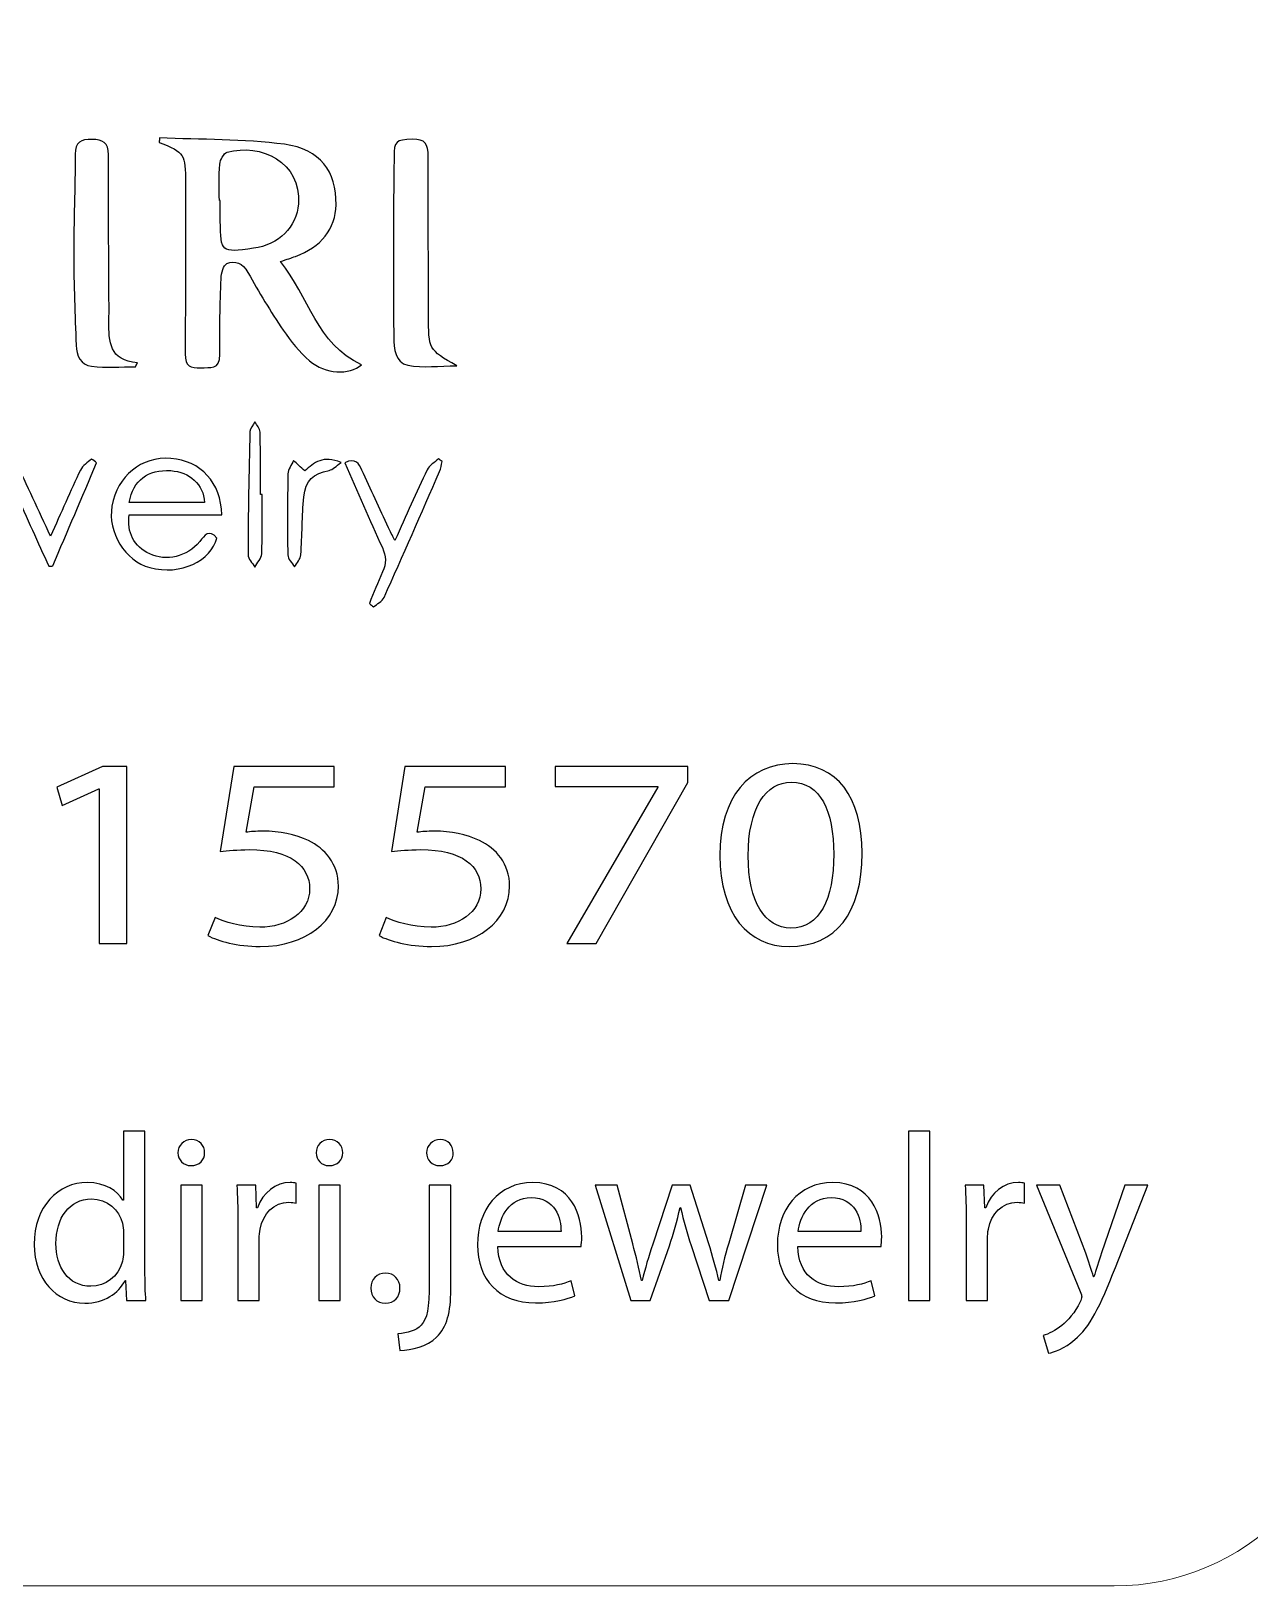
# Model space of a CAD drawing. Header units: millimetres. Extents: x -576 to 618, y 160 to 343.
# Drawn here: x 123.37 to 138.65, y 263.5 to 283 of the extents above; entities that cross this region are included whole.
import ezdxf

# ---------------------------------------------------------------- set-up
doc = ezdxf.new("R2010")
doc.units = ezdxf.units.MM
doc.header["$MEASUREMENT"] = 0
doc.layers.add('Layer 1', color=7, linetype='Continuous')

msp = doc.modelspace()

# ---------------------------------------------------------------- linework, layer by layer
at = {"layer": 'Layer 1', "color": 250, "lineweight": 18}
msp.add_open_spline([(103.1217, 303.3001), (103.1217, 303.3001), (136.9517, 303.3001), (136.9517, 303.3001), (138.5957, 303.3001), (139.9367, 301.9591), (139.9367, 300.3151), (139.9367, 300.3151), (139.9367, 266.4851), (139.9367, 266.4851), (139.9367, 264.8411), (138.5957, 263.5001), (136.9517, 263.5001), (136.9517, 263.5001), (103.1217, 263.5001), (103.1217, 263.5001), (101.4777, 263.5001), (100.1367, 264.8411), (100.1367, 266.4851), (100.1367, 266.4851), (100.1367, 300.3151), (100.1367, 300.3151), (100.1367, 301.9591), (101.4777, 303.3001), (103.1217, 303.3001)], degree=3, knots=[0, 0, 0, 0, 0.125, 0.125, 0.125, 0.25, 0.25, 0.25, 0.375, 0.375, 0.375, 0.5, 0.5, 0.5, 0.625, 0.625, 0.625, 0.75, 0.75, 0.75, 0.875, 0.875, 0.875, 1, 1, 1, 1], dxfattribs=at)
at = {"layer": 'Layer 1', "color": 230}
for points, knots in [([(124.6741, 278.7924), (124.4909, 278.7924), (124.3056, 278.7777), (124.1243, 278.7974), (123.9873, 278.812), (123.9355, 278.9353), (123.9306, 279.0616), (123.9162, 279.4408), (123.9015, 279.8199), (123.9006, 280.1989), (123.9, 280.6183), (123.9187, 281.037), (123.919, 281.4564), (123.9193, 281.6124), (123.9902, 281.6457), (124.1281, 281.6432), (124.2651, 281.6408), (124.3359, 281.6071), (124.3353, 281.451), (124.3324, 280.8165), (124.3402, 280.1821), (124.3433, 279.5475), (124.3437, 279.4854), (124.3424, 279.423), (124.3418, 279.3606), (124.339, 279.111), (124.3465, 278.8679), (124.6997, 278.8402), (124.6913, 278.8245), (124.6825, 278.8086), (124.6741, 278.7924)], [0, 0, 0, 0, 0.1, 0.1, 0.1, 0.2, 0.2, 0.2, 0.3, 0.3, 0.3, 0.4, 0.4, 0.4, 0.5, 0.5, 0.5, 0.6, 0.6, 0.6, 0.7, 0.7, 0.7, 0.8, 0.8, 0.8, 0.9, 0.9, 0.9, 1, 1, 1, 1]), ([(124.9761, 281.6631), (125.4994, 281.6394), (126.0267, 281.6482), (126.5446, 281.5823), (126.9921, 281.5253), (127.197, 281.2382), (127.1908, 280.8248), (127.1864, 280.5249), (127.0026, 280.2906), (126.6815, 280.1758), (126.6301, 280.1574), (126.578, 280.1402), (126.4953, 280.1115), (126.846, 279.6719), (126.9505, 279.0744), (127.509, 278.8173), (127.3587, 278.6831), (127.0557, 278.6965), (126.8582, 278.8672), (126.7315, 278.9761), (126.622, 279.1115), (126.5281, 279.2506), (126.3699, 279.485), (126.2216, 279.7271), (126.0862, 279.9754), (126.0198, 280.0971), (125.925, 280.1255), (125.8219, 280.0865), (125.7786, 280.07), (125.7512, 279.963), (125.7486, 279.8956), (125.7368, 279.5789), (125.7284, 279.2613), (125.7337, 278.9445), (125.7374, 278.7486), (125.6098, 278.7873), (125.4947, 278.7789), (125.3655, 278.7699), (125.2962, 278.8005), (125.2978, 278.9521), (125.3037, 279.6656), (125.2999, 280.3795), (125.3015, 281.0931), (125.3025, 281.4616), (125.2925, 281.4797), (124.9727, 281.6057), (124.9739, 281.6248), (124.9748, 281.6441), (124.9761, 281.6631)], [0, 0, 0, 0, 0.0625, 0.0625, 0.0625, 0.125, 0.125, 0.125, 0.1875, 0.1875, 0.1875, 0.25, 0.25, 0.25, 0.3125, 0.3125, 0.3125, 0.375, 0.375, 0.375, 0.4375, 0.4375, 0.4375, 0.5, 0.5, 0.5, 0.5625, 0.5625, 0.5625, 0.625, 0.625, 0.625, 0.6875, 0.6875, 0.6875, 0.75, 0.75, 0.75, 0.8125, 0.8125, 0.8125, 0.875, 0.875, 0.875, 0.9375, 0.9375, 0.9375, 1, 1, 1, 1]), ([(128.7052, 278.8031), (128.4853, 278.8031), (128.2818, 278.7744), (128.0909, 278.8118), (127.9299, 278.8436), (127.9171, 279.0199), (127.9152, 279.1634), (127.9096, 279.5887), (127.9093, 280.0137), (127.9099, 280.4386), (127.9106, 280.7675), (127.9152, 281.0964), (127.9187, 281.4249), (127.9208, 281.6258), (127.9405, 281.6349), (128.1474, 281.6449), (128.3109, 281.653), (128.347, 281.5809), (128.3461, 281.4327), (128.3433, 280.7697), (128.3517, 280.1063), (128.3517, 279.4434), (128.3517, 279.0084), (128.348, 279.0084), (128.7052, 278.8031)], [0, 0, 0, 0, 0.125, 0.125, 0.125, 0.25, 0.25, 0.25, 0.375, 0.375, 0.375, 0.5, 0.5, 0.5, 0.625, 0.625, 0.625, 0.75, 0.75, 0.75, 0.875, 0.875, 0.875, 1, 1, 1, 1]), ([(125.7271, 280.8759), (125.7271, 280.8759), (125.7377, 280.8759), (125.7377, 280.8759), (125.7377, 280.7913), (125.7365, 280.7065), (125.738, 280.622), (125.7453, 280.2229), (125.7455, 280.2229), (126.1542, 280.2775), (126.4732, 280.3202), (126.6968, 280.5433), (126.7187, 280.8363), (126.7568, 281.3546), (126.2475, 281.6026), (125.8254, 281.4816), (125.7821, 281.4691), (125.7361, 281.3867), (125.7318, 281.3331), (125.719, 281.1814), (125.7271, 281.0282), (125.7271, 280.8759)], [0, 0, 0, 0, 0.1428571, 0.1428571, 0.1428571, 0.2857143, 0.2857143, 0.2857143, 0.4285714, 0.4285714, 0.4285714, 0.5714286, 0.5714286, 0.5714286, 0.7142857, 0.7142857, 0.7142857, 0.8571429, 0.8571429, 0.8571429, 1, 1, 1, 1]), ([(126.2622, 277.1915), (126.2622, 276.9425), (126.2678, 276.6932), (126.2581, 276.4446), (126.2559, 276.3884), (126.201, 276.3344), (126.1705, 276.2792), (126.1411, 276.331), (126.0866, 276.3827), (126.0866, 276.4342), (126.0884, 276.9494), (126.0984, 277.4645), (126.1109, 277.979), (126.1121, 278.0202), (126.1517, 278.0604), (126.1739, 278.101), (126.1963, 278.058), (126.2372, 278.0159), (126.2382, 277.9724), (126.2441, 277.7122), (126.2413, 277.4517), (126.2413, 277.1915), (126.2413, 277.1915), (126.2622, 277.1915), (126.2622, 277.1915)], [0, 0, 0, 0, 0.125, 0.125, 0.125, 0.25, 0.25, 0.25, 0.375, 0.375, 0.375, 0.5, 0.5, 0.5, 0.625, 0.625, 0.625, 0.75, 0.75, 0.75, 0.875, 0.875, 0.875, 1, 1, 1, 1]), ([(123.1643, 277.2238), (123.0117, 276.8875), (122.8766, 276.5908), (122.7418, 276.294), (122.7256, 276.2924), (122.709, 276.2912), (122.6925, 276.29), (122.5116, 276.7218), (122.3302, 277.1533), (122.149, 277.5851), (122.168, 277.6004), (122.1864, 277.616), (122.2052, 277.6317), (122.2507, 277.5927), (122.3153, 277.5627), (122.339, 277.5131), (122.4491, 277.2831), (122.5475, 277.0482), (122.6507, 276.8151), (122.6685, 276.7754), (122.6909, 276.738), (122.7225, 276.6784), (122.8694, 276.9945), (123.0068, 277.2903), (123.1634, 277.6266), (123.3191, 277.2925), (123.4576, 276.9945), (123.6099, 276.6675), (123.7424, 276.9633), (123.8585, 277.2322), (123.9846, 277.4965), (124.011, 277.5521), (124.0757, 277.5889), (124.1225, 277.6344), (124.1446, 277.6191), (124.1664, 277.6035), (124.188, 277.588), (124.0045, 277.1561), (123.8208, 276.7243), (123.6373, 276.2931), (123.6205, 276.2922), (123.6033, 276.2912), (123.5868, 276.2906), (123.451, 276.5901), (123.3153, 276.8896), (123.1643, 277.2238)], [0, 0, 0, 0, 0.0666667, 0.0666667, 0.0666667, 0.1333333, 0.1333333, 0.1333333, 0.2, 0.2, 0.2, 0.2666667, 0.2666667, 0.2666667, 0.3333333, 0.3333333, 0.3333333, 0.4, 0.4, 0.4, 0.4666667, 0.4666667, 0.4666667, 0.5333333, 0.5333333, 0.5333333, 0.6, 0.6, 0.6, 0.6666667, 0.6666667, 0.6666667, 0.7333333, 0.7333333, 0.7333333, 0.8, 0.8, 0.8, 0.8666667, 0.8666667, 0.8666667, 0.9333333, 0.9333333, 0.9333333, 1, 1, 1, 1]), ([(125.7568, 276.9359), (125.7568, 276.9359), (124.5971, 276.9359), (124.5971, 276.9359), (124.5599, 276.7187), (124.6589, 276.5362), (124.8529, 276.4448), (125.0607, 276.3465), (125.3175, 276.4071), (125.4804, 276.5989), (125.5449, 276.675), (125.5974, 276.7646), (125.6966, 276.6414), (125.6223, 276.3643), (125.2479, 276.1668), (124.8529, 276.2729), (124.5452, 276.3556), (124.3222, 276.7187), (124.3799, 277.0423), (124.4488, 277.4274), (124.7459, 277.6682), (125.12, 277.6417), (125.4913, 277.6155), (125.7518, 277.3368), (125.7568, 276.9359)], [0, 0, 0, 0, 0.125, 0.125, 0.125, 0.25, 0.25, 0.25, 0.375, 0.375, 0.375, 0.5, 0.5, 0.5, 0.625, 0.625, 0.625, 0.75, 0.75, 0.75, 0.875, 0.875, 0.875, 1, 1, 1, 1]), ([(126.8003, 277.4847), (126.911, 277.5866), (127.0324, 277.6896), (127.2552, 277.5895), (127.1894, 277.5452), (127.151, 277.5012), (127.1054, 277.4921), (126.9055, 277.4522), (126.8069, 277.3692), (126.7862, 277.1598), (126.7628, 276.919), (126.7672, 276.6753), (126.7491, 276.4334), (126.745, 276.3811), (126.697, 276.3317), (126.6692, 276.2809), (126.6399, 276.3311), (126.5863, 276.3807), (126.5857, 276.4316), (126.5791, 276.7704), (126.5806, 277.1096), (126.5878, 277.4484), (126.589, 277.5046), (126.6327, 277.5598), (126.6568, 277.6154), (126.7001, 277.576), (126.7429, 277.5368), (126.8003, 277.4847)], [0, 0, 0, 0, 0.1111111, 0.1111111, 0.1111111, 0.2222222, 0.2222222, 0.2222222, 0.3333333, 0.3333333, 0.3333333, 0.4444444, 0.4444444, 0.4444444, 0.5555556, 0.5555556, 0.5555556, 0.6666667, 0.6666667, 0.6666667, 0.7777778, 0.7777778, 0.7777778, 0.8888889, 0.8888889, 0.8888889, 1, 1, 1, 1]), ([(127.3021, 277.5885), (127.4378, 277.6525), (127.4788, 277.5758), (127.5158, 277.4962), (127.6275, 277.2553), (127.7377, 277.0132), (127.8494, 276.772), (127.87, 276.7271), (127.894, 276.684), (127.9296, 276.6141), (128.0709, 276.9264), (128.1976, 277.2154), (128.3343, 277.4993), (128.3614, 277.5552), (128.4275, 277.5923), (128.4759, 277.6379), (128.4912, 277.626), (128.5061, 277.6138), (128.5218, 277.6019), (128.5114, 277.5611), (128.5071, 277.5174), (128.4906, 277.4796), (128.26, 276.9514), (128.0298, 276.4232), (127.7933, 275.8977), (127.7708, 275.8481), (127.7053, 275.8178), (127.6597, 275.7786), (127.6432, 275.7926), (127.6263, 275.8066), (127.6091, 275.8207), (127.6634, 275.9539), (127.7124, 276.0893), (127.7739, 276.2191), (127.8238, 276.3249), (127.8213, 276.4163), (127.7717, 276.5243), (127.6107, 276.8722), (127.4613, 277.2254), (127.3021, 277.5885)], [0, 0, 0, 0, 0.0769231, 0.0769231, 0.0769231, 0.1538462, 0.1538462, 0.1538462, 0.2307692, 0.2307692, 0.2307692, 0.3076923, 0.3076923, 0.3076923, 0.3846154, 0.3846154, 0.3846154, 0.4615385, 0.4615385, 0.4615385, 0.5384615, 0.5384615, 0.5384615, 0.6153846, 0.6153846, 0.6153846, 0.6923077, 0.6923077, 0.6923077, 0.7692308, 0.7692308, 0.7692308, 0.8461538, 0.8461538, 0.8461538, 0.9230769, 0.9230769, 0.9230769, 1, 1, 1, 1]), ([(125.5428, 277.0907), (125.5265, 277.3143), (125.3543, 277.4741), (125.1166, 277.4887), (124.8305, 277.5069), (124.6463, 277.3686), (124.5955, 277.0907), (124.5955, 277.0907), (125.5428, 277.0907), (125.5428, 277.0907)], [0, 0, 0, 0, 0.3333333, 0.3333333, 0.3333333, 0.6666667, 0.6666667, 0.6666667, 1, 1, 1, 1]), ([(133.7907, 272.6904), (133.7907, 271.9363), (133.4584, 271.5197), (132.875, 271.5197), (132.3605, 271.5197), (132.0119, 271.9259), (132.0039, 272.6601), (132.0039, 273.4039), (132.3848, 273.8136), (132.9196, 273.8136), (133.4744, 273.8136), (133.7907, 273.3971), (133.7907, 272.6904)], [0, 0, 0, 0, 0.25, 0.25, 0.25, 0.5, 0.5, 0.5, 0.75, 0.75, 0.75, 1, 1, 1, 1]), ([(124.2212, 273.4961), (124.2212, 273.4961), (124.2132, 273.4961), (124.2132, 273.4961), (124.2132, 273.4961), (123.7554, 273.288), (123.7554, 273.288), (123.7554, 273.288), (123.6865, 273.5167), (123.6865, 273.5167), (123.6865, 273.5167), (124.2618, 273.776), (124.2618, 273.776), (124.2618, 273.776), (124.5657, 273.776), (124.5657, 273.776), (124.5657, 273.776), (124.5657, 271.5573), (124.5657, 271.5573), (124.5657, 271.5573), (124.2212, 271.5573), (124.2212, 271.5573), (124.2212, 271.5573), (124.2212, 273.4961), (124.2212, 273.4961)], [0, 0, 0, 0, 0.125, 0.125, 0.125, 0.25, 0.25, 0.25, 0.375, 0.375, 0.375, 0.5, 0.5, 0.5, 0.625, 0.625, 0.625, 0.75, 0.75, 0.75, 0.875, 0.875, 0.875, 1, 1, 1, 1]), ([(127.1678, 273.5235), (127.1678, 273.5235), (126.1628, 273.5235), (126.1628, 273.5235), (126.1628, 273.5235), (126.0617, 272.9535), (126.0617, 272.9535), (126.1223, 272.96), (126.1791, 272.9672), (126.2764, 272.9672), (126.4789, 272.9672), (126.6814, 272.9298), (126.8437, 272.8477), (127.0502, 272.7488), (127.2203, 272.5575), (127.2203, 272.2777), (127.2203, 271.8439), (126.811, 271.5198), (126.24, 271.5198), (125.9523, 271.5198), (125.7092, 271.5882), (125.5834, 271.6564), (125.5834, 271.6564), (125.6727, 271.8848), (125.6727, 271.8848), (125.7822, 271.8302), (125.9969, 271.762), (126.2359, 271.762), (126.5722, 271.762), (126.8599, 271.9463), (126.8599, 272.2434), (126.8559, 272.5301), (126.6287, 272.7351), (126.102, 272.7351), (125.9523, 272.7351), (125.835, 272.7213), (125.7376, 272.7111), (125.7376, 272.7111), (125.9077, 273.7763), (125.9077, 273.7763), (125.9077, 273.7763), (127.1678, 273.7763), (127.1678, 273.7763), (127.1678, 273.7763), (127.1678, 273.5235), (127.1678, 273.5235)], [0, 0, 0, 0, 0.0666667, 0.0666667, 0.0666667, 0.1333333, 0.1333333, 0.1333333, 0.2, 0.2, 0.2, 0.2666667, 0.2666667, 0.2666667, 0.3333333, 0.3333333, 0.3333333, 0.4, 0.4, 0.4, 0.4666667, 0.4666667, 0.4666667, 0.5333333, 0.5333333, 0.5333333, 0.6, 0.6, 0.6, 0.6666667, 0.6666667, 0.6666667, 0.7333333, 0.7333333, 0.7333333, 0.8, 0.8, 0.8, 0.8666667, 0.8666667, 0.8666667, 0.9333333, 0.9333333, 0.9333333, 1, 1, 1, 1]), ([(129.3159, 273.5235), (129.3159, 273.5235), (128.3109, 273.5235), (128.3109, 273.5235), (128.3109, 273.5235), (128.2098, 272.9535), (128.2098, 272.9535), (128.2703, 272.96), (128.3271, 272.9672), (128.4245, 272.9672), (128.6269, 272.9672), (128.8294, 272.9298), (128.9916, 272.8477), (129.1983, 272.7488), (129.3682, 272.5575), (129.3682, 272.2777), (129.3682, 271.8439), (128.9589, 271.5198), (128.3879, 271.5198), (128.1002, 271.5198), (127.8572, 271.5882), (127.7315, 271.6564), (127.7315, 271.6564), (127.8207, 271.8848), (127.8207, 271.8848), (127.9302, 271.8302), (128.1449, 271.762), (128.3839, 271.762), (128.7202, 271.762), (129.0079, 271.9463), (129.0079, 272.2434), (129.0039, 272.5301), (128.7767, 272.7351), (128.25, 272.7351), (128.1002, 272.7351), (127.9829, 272.7213), (127.8856, 272.7111), (127.8856, 272.7111), (128.0556, 273.7763), (128.0556, 273.7763), (128.0556, 273.7763), (129.3159, 273.7763), (129.3159, 273.7763), (129.3159, 273.7763), (129.3159, 273.5235), (129.3159, 273.5235)], [0, 0, 0, 0, 0.0666667, 0.0666667, 0.0666667, 0.1333333, 0.1333333, 0.1333333, 0.2, 0.2, 0.2, 0.2666667, 0.2666667, 0.2666667, 0.3333333, 0.3333333, 0.3333333, 0.4, 0.4, 0.4, 0.4666667, 0.4666667, 0.4666667, 0.5333333, 0.5333333, 0.5333333, 0.6, 0.6, 0.6, 0.6666667, 0.6666667, 0.6666667, 0.7333333, 0.7333333, 0.7333333, 0.8, 0.8, 0.8, 0.8666667, 0.8666667, 0.8666667, 0.9333333, 0.9333333, 0.9333333, 1, 1, 1, 1]), ([(131.6019, 273.7761), (131.6019, 273.7761), (131.6019, 273.578), (131.6019, 273.578), (131.6019, 273.578), (130.4552, 271.5574), (130.4552, 271.5574), (130.4552, 271.5574), (130.0868, 271.5574), (130.0868, 271.5574), (130.0868, 271.5574), (131.229, 273.5203), (131.229, 273.5203), (131.229, 273.5203), (131.229, 273.5269), (131.229, 273.5269), (131.229, 273.5269), (129.9407, 273.5269), (129.9407, 273.5269), (129.9407, 273.5269), (129.9407, 273.7761), (129.9407, 273.7761), (129.9407, 273.7761), (131.6019, 273.7761), (131.6019, 273.7761)], [0, 0, 0, 0, 0.125, 0.125, 0.125, 0.25, 0.25, 0.25, 0.375, 0.375, 0.375, 0.5, 0.5, 0.5, 0.625, 0.625, 0.625, 0.75, 0.75, 0.75, 0.875, 0.875, 0.875, 1, 1, 1, 1]), ([(132.3605, 272.6564), (132.3605, 272.0795), (132.5711, 271.7521), (132.8952, 271.7521), (133.26, 271.7521), (133.4338, 272.1103), (133.4338, 272.6769), (133.4338, 273.223), (133.2678, 273.5814), (132.8993, 273.5814), (132.5874, 273.5814), (132.3605, 273.2607), (132.3605, 272.6564)], [0, 0, 0, 0, 0.25, 0.25, 0.25, 0.5, 0.5, 0.5, 0.75, 0.75, 0.75, 1, 1, 1, 1]), ([(124.7938, 269.2024), (124.7938, 269.2024), (124.7938, 267.4532), (124.7938, 267.4532), (124.7938, 267.3247), (124.7969, 267.1781), (124.806, 267.0794), (124.806, 267.0794), (124.5638, 267.0794), (124.5638, 267.0794), (124.5638, 267.0794), (124.5516, 267.3306), (124.5516, 267.3306), (124.5516, 267.3306), (124.5454, 267.3306), (124.5454, 267.3306), (124.4627, 267.169), (124.2818, 267.0467), (124.0393, 267.0467), (123.6808, 267.0467), (123.4047, 267.3425), (123.4047, 267.7821), (123.4016, 268.2635), (123.7086, 268.5593), (124.0702, 268.5593), (124.2971, 268.5593), (124.4505, 268.4548), (124.5176, 268.3381), (124.5176, 268.3381), (124.5238, 268.3381), (124.5238, 268.3381), (124.5238, 268.3381), (124.5238, 269.2024), (124.5238, 269.2024), (124.5238, 269.2024), (124.7938, 269.2024), (124.7938, 269.2024)], [0, 0, 0, 0, 0.0833333, 0.0833333, 0.0833333, 0.1666667, 0.1666667, 0.1666667, 0.25, 0.25, 0.25, 0.3333333, 0.3333333, 0.3333333, 0.4166667, 0.4166667, 0.4166667, 0.5, 0.5, 0.5, 0.5833333, 0.5833333, 0.5833333, 0.6666667, 0.6666667, 0.6666667, 0.75, 0.75, 0.75, 0.8333333, 0.8333333, 0.8333333, 0.9166667, 0.9166667, 0.9166667, 1, 1, 1, 1]), ([(134.371, 269.2022), (134.371, 269.2022), (134.6406, 269.2022), (134.6406, 269.2022), (134.6406, 269.2022), (134.6406, 267.0793), (134.6406, 267.0793), (134.6406, 267.0793), (134.371, 267.0793), (134.371, 267.0793), (134.371, 267.0793), (134.371, 269.2022), (134.371, 269.2022)], [0, 0, 0, 0, 0.25, 0.25, 0.25, 0.5, 0.5, 0.5, 0.75, 0.75, 0.75, 1, 1, 1, 1]), ([(125.5423, 268.9332), (125.5451, 268.8434), (125.4777, 268.7717), (125.3704, 268.7717), (125.2753, 268.7717), (125.2079, 268.8434), (125.2079, 268.9332), (125.2079, 269.0259), (125.2784, 269.0974), (125.3764, 269.0974), (125.4777, 269.0974), (125.5423, 269.0259), (125.5423, 268.9332)], [0, 0, 0, 0, 0.25, 0.25, 0.25, 0.5, 0.5, 0.5, 0.75, 0.75, 0.75, 1, 1, 1, 1]), ([(127.2749, 268.9332), (127.278, 268.8434), (127.2103, 268.7717), (127.103, 268.7717), (127.0082, 268.7717), (126.9408, 268.8434), (126.9408, 268.9332), (126.9408, 269.0259), (127.0113, 269.0974), (127.1092, 269.0974), (127.2103, 269.0974), (127.2749, 269.0259), (127.2749, 268.9332)], [0, 0, 0, 0, 0.25, 0.25, 0.25, 0.5, 0.5, 0.5, 0.75, 0.75, 0.75, 1, 1, 1, 1]), ([(128.6607, 268.9332), (128.6639, 268.8465), (128.5996, 268.7717), (128.4923, 268.7717), (128.3912, 268.7717), (128.327, 268.8465), (128.327, 268.9332), (128.327, 269.0259), (128.3972, 269.0974), (128.4983, 269.0974), (128.5965, 269.0974), (128.6607, 269.0259), (128.6607, 268.9332)], [0, 0, 0, 0, 0.25, 0.25, 0.25, 0.5, 0.5, 0.5, 0.75, 0.75, 0.75, 1, 1, 1, 1]), ([(125.9593, 268.0752), (125.9593, 268.2456), (125.9558, 268.3922), (125.9468, 268.5264), (125.9468, 268.5264), (126.1831, 268.5264), (126.1831, 268.5264), (126.1831, 268.5264), (126.1921, 268.2425), (126.1921, 268.2425), (126.1921, 268.2425), (126.2046, 268.2425), (126.2046, 268.2425), (126.2719, 268.4368), (126.4342, 268.5595), (126.6155, 268.5595), (126.6461, 268.5595), (126.6676, 268.5563), (126.6922, 268.5504), (126.6922, 268.5504), (126.6922, 268.3024), (126.6922, 268.3024), (126.6645, 268.3083), (126.6367, 268.3114), (126.6002, 268.3114), (126.4098, 268.3114), (126.275, 268.171), (126.2382, 267.9735), (126.2321, 267.9376), (126.2258, 267.8958), (126.2258, 267.8509), (126.2258, 267.8509), (126.2258, 267.0796), (126.2258, 267.0796), (126.2258, 267.0796), (125.9593, 267.0796), (125.9593, 267.0796), (125.9593, 267.0796), (125.9593, 268.0752), (125.9593, 268.0752)], [0, 0, 0, 0, 0.0769231, 0.0769231, 0.0769231, 0.1538462, 0.1538462, 0.1538462, 0.2307692, 0.2307692, 0.2307692, 0.3076923, 0.3076923, 0.3076923, 0.3846154, 0.3846154, 0.3846154, 0.4615385, 0.4615385, 0.4615385, 0.5384615, 0.5384615, 0.5384615, 0.6153846, 0.6153846, 0.6153846, 0.6923077, 0.6923077, 0.6923077, 0.7692308, 0.7692308, 0.7692308, 0.8461538, 0.8461538, 0.8461538, 0.9230769, 0.9230769, 0.9230769, 1, 1, 1, 1]), ([(129.2221, 267.7552), (129.228, 267.3994), (129.4611, 267.2528), (129.7309, 267.2528), (129.9241, 267.2528), (130.0405, 267.2859), (130.1416, 267.3274), (130.1416, 267.3274), (130.1877, 267.1392), (130.1877, 267.1392), (130.0926, 267.0974), (129.93, 267.0496), (129.6941, 267.0496), (129.2373, 267.0496), (128.9644, 267.3423), (128.9644, 267.7791), (128.9644, 268.2157), (129.228, 268.5595), (129.6604, 268.5595), (130.1447, 268.5595), (130.2735, 268.1439), (130.2735, 267.8777), (130.2735, 267.8238), (130.2673, 267.782), (130.2645, 267.7552), (130.2645, 267.7552), (129.2221, 267.7552), (129.2221, 267.7552)], [0, 0, 0, 0, 0.1111111, 0.1111111, 0.1111111, 0.2222222, 0.2222222, 0.2222222, 0.3333333, 0.3333333, 0.3333333, 0.4444444, 0.4444444, 0.4444444, 0.5555556, 0.5555556, 0.5555556, 0.6666667, 0.6666667, 0.6666667, 0.7777778, 0.7777778, 0.7777778, 0.8888889, 0.8888889, 0.8888889, 1, 1, 1, 1]), ([(132.9848, 267.7552), (132.9907, 267.3994), (133.2235, 267.2528), (133.4937, 267.2528), (133.6869, 267.2528), (133.8033, 267.2859), (133.9043, 267.3274), (133.9043, 267.3274), (133.9505, 267.1392), (133.9505, 267.1392), (133.8553, 267.0974), (133.6928, 267.0496), (133.4569, 267.0496), (133.0001, 267.0496), (132.7271, 267.3423), (132.7271, 267.7791), (132.7271, 268.2157), (132.9907, 268.5595), (133.4232, 268.5595), (133.9074, 268.5595), (134.0363, 268.1439), (134.0363, 267.8777), (134.0363, 267.8238), (134.03, 267.782), (134.0273, 267.7552), (134.0273, 267.7552), (132.9848, 267.7552), (132.9848, 267.7552)], [0, 0, 0, 0, 0.1111111, 0.1111111, 0.1111111, 0.2222222, 0.2222222, 0.2222222, 0.3333333, 0.3333333, 0.3333333, 0.4444444, 0.4444444, 0.4444444, 0.5555556, 0.5555556, 0.5555556, 0.6666667, 0.6666667, 0.6666667, 0.7777778, 0.7777778, 0.7777778, 0.8888889, 0.8888889, 0.8888889, 1, 1, 1, 1]), ([(135.0948, 268.0752), (135.0948, 268.2456), (135.0914, 268.3922), (135.0823, 268.5264), (135.0823, 268.5264), (135.3186, 268.5264), (135.3186, 268.5264), (135.3186, 268.5264), (135.3276, 268.2425), (135.3276, 268.2425), (135.3276, 268.2425), (135.3401, 268.2425), (135.3401, 268.2425), (135.4075, 268.4368), (135.5697, 268.5595), (135.751, 268.5595), (135.7816, 268.5595), (135.8031, 268.5563), (135.8277, 268.5504), (135.8277, 268.5504), (135.8277, 268.3024), (135.8277, 268.3024), (135.8, 268.3083), (135.7722, 268.3114), (135.7357, 268.3114), (135.5453, 268.3114), (135.4106, 268.171), (135.3738, 267.9735), (135.3675, 267.9376), (135.3613, 267.8958), (135.3613, 267.8509), (135.3613, 267.8509), (135.3613, 267.0796), (135.3613, 267.0796), (135.3613, 267.0796), (135.0948, 267.0796), (135.0948, 267.0796), (135.0948, 267.0796), (135.0948, 268.0752), (135.0948, 268.0752)], [0, 0, 0, 0, 0.0769231, 0.0769231, 0.0769231, 0.1538462, 0.1538462, 0.1538462, 0.2307692, 0.2307692, 0.2307692, 0.3076923, 0.3076923, 0.3076923, 0.3846154, 0.3846154, 0.3846154, 0.4615385, 0.4615385, 0.4615385, 0.5384615, 0.5384615, 0.5384615, 0.6153846, 0.6153846, 0.6153846, 0.6923077, 0.6923077, 0.6923077, 0.7692308, 0.7692308, 0.7692308, 0.8461538, 0.8461538, 0.8461538, 0.9230769, 0.9230769, 0.9230769, 1, 1, 1, 1]), ([(124.5238, 267.9375), (124.5238, 267.9703), (124.5207, 268.0152), (124.5117, 268.0479), (124.4717, 268.2158), (124.3245, 268.3531), (124.1223, 268.3531), (123.8431, 268.3531), (123.6777, 268.1138), (123.6777, 267.794), (123.6777, 267.5013), (123.825, 267.2589), (124.1161, 267.2589), (124.2971, 267.2589), (124.4627, 267.3752), (124.5117, 267.5728), (124.5207, 267.6086), (124.5238, 267.6448), (124.5238, 267.6864), (124.5238, 267.6864), (124.5238, 267.9375), (124.5238, 267.9375)], [0, 0, 0, 0, 0.1428571, 0.1428571, 0.1428571, 0.2857143, 0.2857143, 0.2857143, 0.4285714, 0.4285714, 0.4285714, 0.5714286, 0.5714286, 0.5714286, 0.7142857, 0.7142857, 0.7142857, 0.8571429, 0.8571429, 0.8571429, 1, 1, 1, 1]), ([(125.2418, 268.5264), (125.2418, 268.5264), (125.5114, 268.5264), (125.5114, 268.5264), (125.5114, 268.5264), (125.5114, 267.0793), (125.5114, 267.0793), (125.5114, 267.0793), (125.2418, 267.0793), (125.2418, 267.0793), (125.2418, 267.0793), (125.2418, 268.5264), (125.2418, 268.5264)], [0, 0, 0, 0, 0.25, 0.25, 0.25, 0.5, 0.5, 0.5, 0.75, 0.75, 0.75, 1, 1, 1, 1]), ([(126.9745, 268.5264), (126.9745, 268.5264), (127.244, 268.5264), (127.244, 268.5264), (127.244, 268.5264), (127.244, 267.0793), (127.244, 267.0793), (127.244, 267.0793), (126.9745, 267.0793), (126.9745, 267.0793), (126.9745, 267.0793), (126.9745, 268.5264), (126.9745, 268.5264)], [0, 0, 0, 0, 0.25, 0.25, 0.25, 0.5, 0.5, 0.5, 0.75, 0.75, 0.75, 1, 1, 1, 1]), ([(127.965, 266.6608), (128.0876, 266.6699), (128.195, 266.7029), (128.2592, 266.7713), (128.3329, 266.8552), (128.3603, 266.9688), (128.3603, 267.3155), (128.3603, 267.3155), (128.3603, 268.5264), (128.3603, 268.5264), (128.3603, 268.5264), (128.6302, 268.5264), (128.6302, 268.5264), (128.6302, 268.5264), (128.6302, 267.2141), (128.6302, 267.2141), (128.6302, 266.9329), (128.5843, 266.7507), (128.4524, 266.6191), (128.3329, 266.5023), (128.1366, 266.4546), (127.9925, 266.4546), (127.9925, 266.4546), (127.965, 266.6608), (127.965, 266.6608)], [0, 0, 0, 0, 0.125, 0.125, 0.125, 0.25, 0.25, 0.25, 0.375, 0.375, 0.375, 0.5, 0.5, 0.5, 0.625, 0.625, 0.625, 0.75, 0.75, 0.75, 0.875, 0.875, 0.875, 1, 1, 1, 1]), ([(130.0131, 267.9435), (130.0162, 268.1108), (129.9422, 268.371), (129.6389, 268.371), (129.3662, 268.371), (129.2464, 268.1258), (129.2252, 267.9435), (129.2252, 267.9435), (130.0131, 267.9435), (130.0131, 267.9435)], [0, 0, 0, 0, 0.3333333, 0.3333333, 0.3333333, 0.6666667, 0.6666667, 0.6666667, 1, 1, 1, 1]), ([(130.7157, 268.5265), (130.7157, 268.5265), (130.9119, 267.7911), (130.9119, 267.7911), (130.955, 267.6295), (130.9946, 267.48), (131.022, 267.3305), (131.022, 267.3305), (131.0314, 267.3305), (131.0314, 267.3305), (131.0651, 267.4772), (131.1141, 267.6326), (131.1634, 267.7882), (131.1634, 267.7882), (131.4055, 268.5265), (131.4055, 268.5265), (131.4055, 268.5265), (131.6324, 268.5265), (131.6324, 268.5265), (131.6324, 268.5265), (131.8623, 267.8033), (131.8623, 267.8033), (131.9175, 267.6295), (131.9602, 267.4772), (131.9943, 267.3305), (131.9943, 267.3305), (132.0033, 267.3305), (132.0033, 267.3305), (132.028, 267.4772), (132.0676, 267.6295), (132.1166, 267.8001), (132.1166, 267.8001), (132.3284, 268.5265), (132.3284, 268.5265), (132.3284, 268.5265), (132.5949, 268.5265), (132.5949, 268.5265), (132.5949, 268.5265), (132.1166, 267.0794), (132.1166, 267.0794), (132.1166, 267.0794), (131.8714, 267.0794), (131.8714, 267.0794), (131.8714, 267.0794), (131.6449, 267.7702), (131.6449, 267.7702), (131.5928, 267.9318), (131.5497, 268.0753), (131.5129, 268.2457), (131.5129, 268.2457), (131.5066, 268.2457), (131.5066, 268.2457), (131.4698, 268.0721), (131.4239, 267.9224), (131.3718, 267.767), (131.3718, 267.767), (131.1325, 267.0794), (131.1325, 267.0794), (131.1325, 267.0794), (130.8872, 267.0794), (130.8872, 267.0794), (130.8872, 267.0794), (130.4395, 268.5265), (130.4395, 268.5265), (130.4395, 268.5265), (130.7157, 268.5265), (130.7157, 268.5265)], [0, 0, 0, 0, 0.0454545, 0.0454545, 0.0454545, 0.0909091, 0.0909091, 0.0909091, 0.1363636, 0.1363636, 0.1363636, 0.1818182, 0.1818182, 0.1818182, 0.2272727, 0.2272727, 0.2272727, 0.2727273, 0.2727273, 0.2727273, 0.3181818, 0.3181818, 0.3181818, 0.3636364, 0.3636364, 0.3636364, 0.4090909, 0.4090909, 0.4090909, 0.4545455, 0.4545455, 0.4545455, 0.5, 0.5, 0.5, 0.5454545, 0.5454545, 0.5454545, 0.5909091, 0.5909091, 0.5909091, 0.6363636, 0.6363636, 0.6363636, 0.6818182, 0.6818182, 0.6818182, 0.7272727, 0.7272727, 0.7272727, 0.7727273, 0.7727273, 0.7727273, 0.8181818, 0.8181818, 0.8181818, 0.8636364, 0.8636364, 0.8636364, 0.9090909, 0.9090909, 0.9090909, 0.9545455, 0.9545455, 0.9545455, 1, 1, 1, 1]), ([(133.7757, 267.9435), (133.7788, 268.1108), (133.7049, 268.371), (133.4016, 268.371), (133.129, 268.371), (133.0091, 268.1258), (132.9879, 267.9435), (132.9879, 267.9435), (133.7757, 267.9435), (133.7757, 267.9435)], [0, 0, 0, 0, 0.3333333, 0.3333333, 0.3333333, 0.6666667, 0.6666667, 0.6666667, 1, 1, 1, 1]), ([(136.2722, 268.5265), (136.2722, 268.5265), (136.5969, 267.6716), (136.5969, 267.6716), (136.6306, 267.5758), (136.6678, 267.4622), (136.6921, 267.3755), (136.6921, 267.3755), (136.698, 267.3755), (136.698, 267.3755), (136.7258, 267.4622), (136.7564, 267.5726), (136.7932, 267.6775), (136.7932, 267.6775), (137.0875, 268.5265), (137.0875, 268.5265), (137.0875, 268.5265), (137.3726, 268.5265), (137.3726, 268.5265), (137.3726, 268.5265), (136.968, 267.495), (136.968, 267.495), (136.7748, 266.9989), (136.6429, 266.7446), (136.4591, 266.5892), (136.3274, 266.4756), (136.1954, 266.4307), (136.128, 266.4185), (136.128, 266.4185), (136.0604, 266.6401), (136.0604, 266.6401), (136.128, 266.6609), (136.2166, 266.7028), (136.2965, 266.7683), (136.3702, 266.8253), (136.4619, 266.9271), (136.5236, 267.0616), (136.5358, 267.0884), (136.5449, 267.1093), (136.5449, 267.1243), (136.5449, 267.1392), (136.5387, 267.1602), (136.5265, 267.1933), (136.5265, 267.1933), (135.9779, 268.5265), (135.9779, 268.5265), (135.9779, 268.5265), (136.2722, 268.5265), (136.2722, 268.5265)], [0, 0, 0, 0, 0.0625, 0.0625, 0.0625, 0.125, 0.125, 0.125, 0.1875, 0.1875, 0.1875, 0.25, 0.25, 0.25, 0.3125, 0.3125, 0.3125, 0.375, 0.375, 0.375, 0.4375, 0.4375, 0.4375, 0.5, 0.5, 0.5, 0.5625, 0.5625, 0.5625, 0.625, 0.625, 0.625, 0.6875, 0.6875, 0.6875, 0.75, 0.75, 0.75, 0.8125, 0.8125, 0.8125, 0.875, 0.875, 0.875, 0.9375, 0.9375, 0.9375, 1, 1, 1, 1]), ([(127.6275, 267.2348), (127.6275, 267.3453), (127.7043, 267.4233), (127.8116, 267.4233), (127.919, 267.4233), (127.9925, 267.3453), (127.9925, 267.2348), (127.9925, 267.1272), (127.9218, 267.0464), (127.8085, 267.0464), (127.7011, 267.0464), (127.6275, 267.1272), (127.6275, 267.2348)], [0, 0, 0, 0, 0.25, 0.25, 0.25, 0.5, 0.5, 0.5, 0.75, 0.75, 0.75, 1, 1, 1, 1])]:
    msp.add_open_spline(points, degree=3, knots=knots, dxfattribs=at)

doc.saveas('drawing.dxf')
